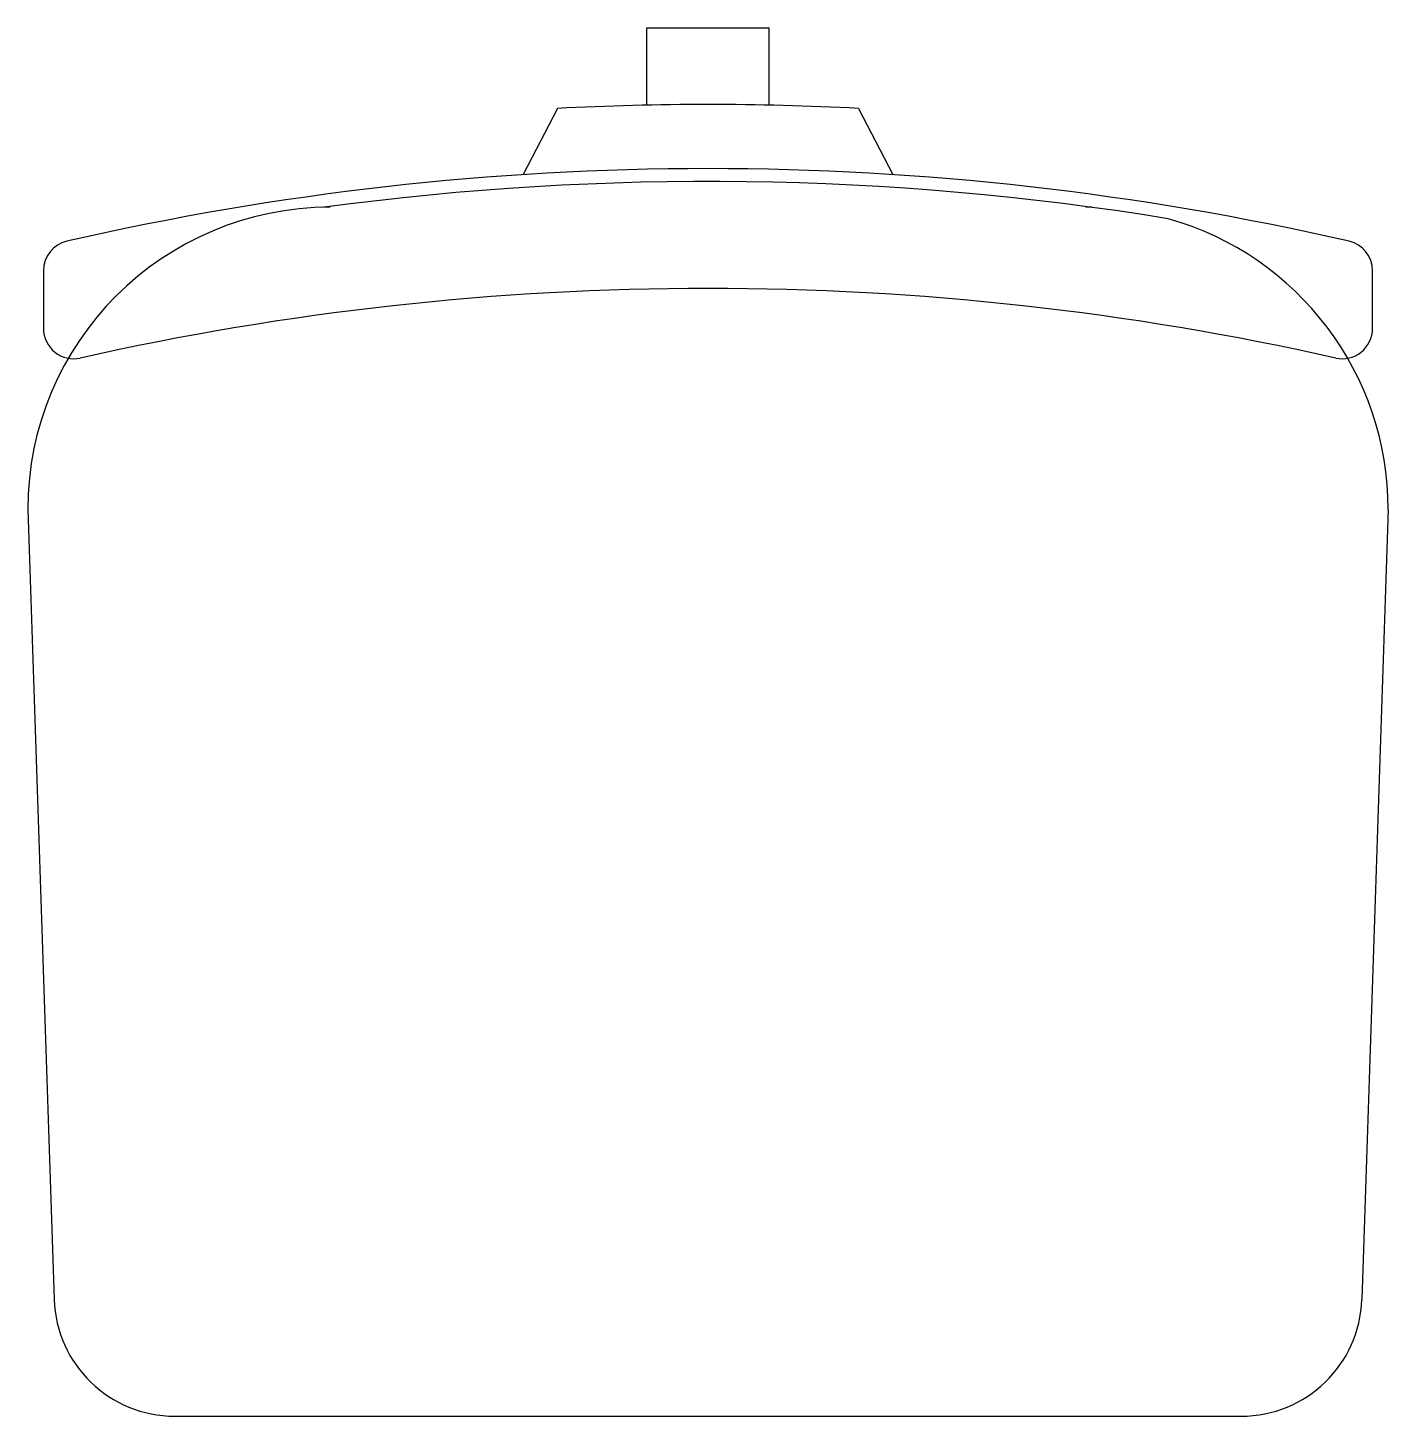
# Model space of a CAD drawing. Extents: x 748 to 1198, y -13 to 446.
import ezdxf

# ---------------------------------------------------------------- set-up
doc = ezdxf.new("R2010")
doc.units = 0
doc.layers.get('0').update_dxf_attribs({"linetype": 'CONTINUOUS'})

# ---------------------------------------------------------------- blocks, each defined once
blk = doc.blocks.new('CHAIR2')
for p, q in [((-18.592074, 302.880291), (21.936711, 302.880291)), ((-18.592074, 277.492529), (-18.592074, 302.880291)), ((21.936711, 277.492529), (21.936711, 302.880291)), ((-48.138313, 276.182539), (-59.424942, 254.292189)), ((51.48295, 276.182539), (62.769579, 254.292189)), ((-218.137459, 222.488624), (-218.137459, 203.37069)), ((221.482097, 203.37069), (221.482097, 222.488624)), ((-223.327681, 143.490078), (-214.616595, -117.842515)), ((226.672319, 143.490078), (217.961232, -117.842515)), ((-174.638799, -156.509922), (177.983436, -156.509922))]:
    blk.add_line(p, q)
for centre, radius, start, end in [((1.672319, -670.153926), 947.646454, 86.987004, 93.012996), ((1.672319, -691.382664), 947.646454, 77.069902, 102.930098), ((1.672319, -695.628411), 947.646454, 80.755792, 97.701408), ((-123.327681, 143.490078), 100, 90, 180), ((126.672319, 143.490078), 100, 88.857094, 90), ((126.672319, 143.490078), 100, 0, 74.19729), ((-208.137459, 222.488624), 10, 102.930098, 180), ((211.482097, 222.488624), 10, 0, 77.069902), ((1.672319, -731.009634), 947.646454, 77.34447, 102.65553), ((-208.137459, 203.37069), 10, 180, 282.65553), ((211.482097, 203.37069), 10, 257.34447, 0), ((-174.638799, -116.509922), 40, 181.909152, 270), ((177.983436, -116.509922), 40, 270, 358.090848)]:
    blk.add_arc(centre, radius, start, end)

msp = doc.modelspace()

# ---------------------------------------------------------------- block references
msp.add_blockref('CHAIR2', (971.160014, 143.023046))

doc.saveas('drawing.dxf')
